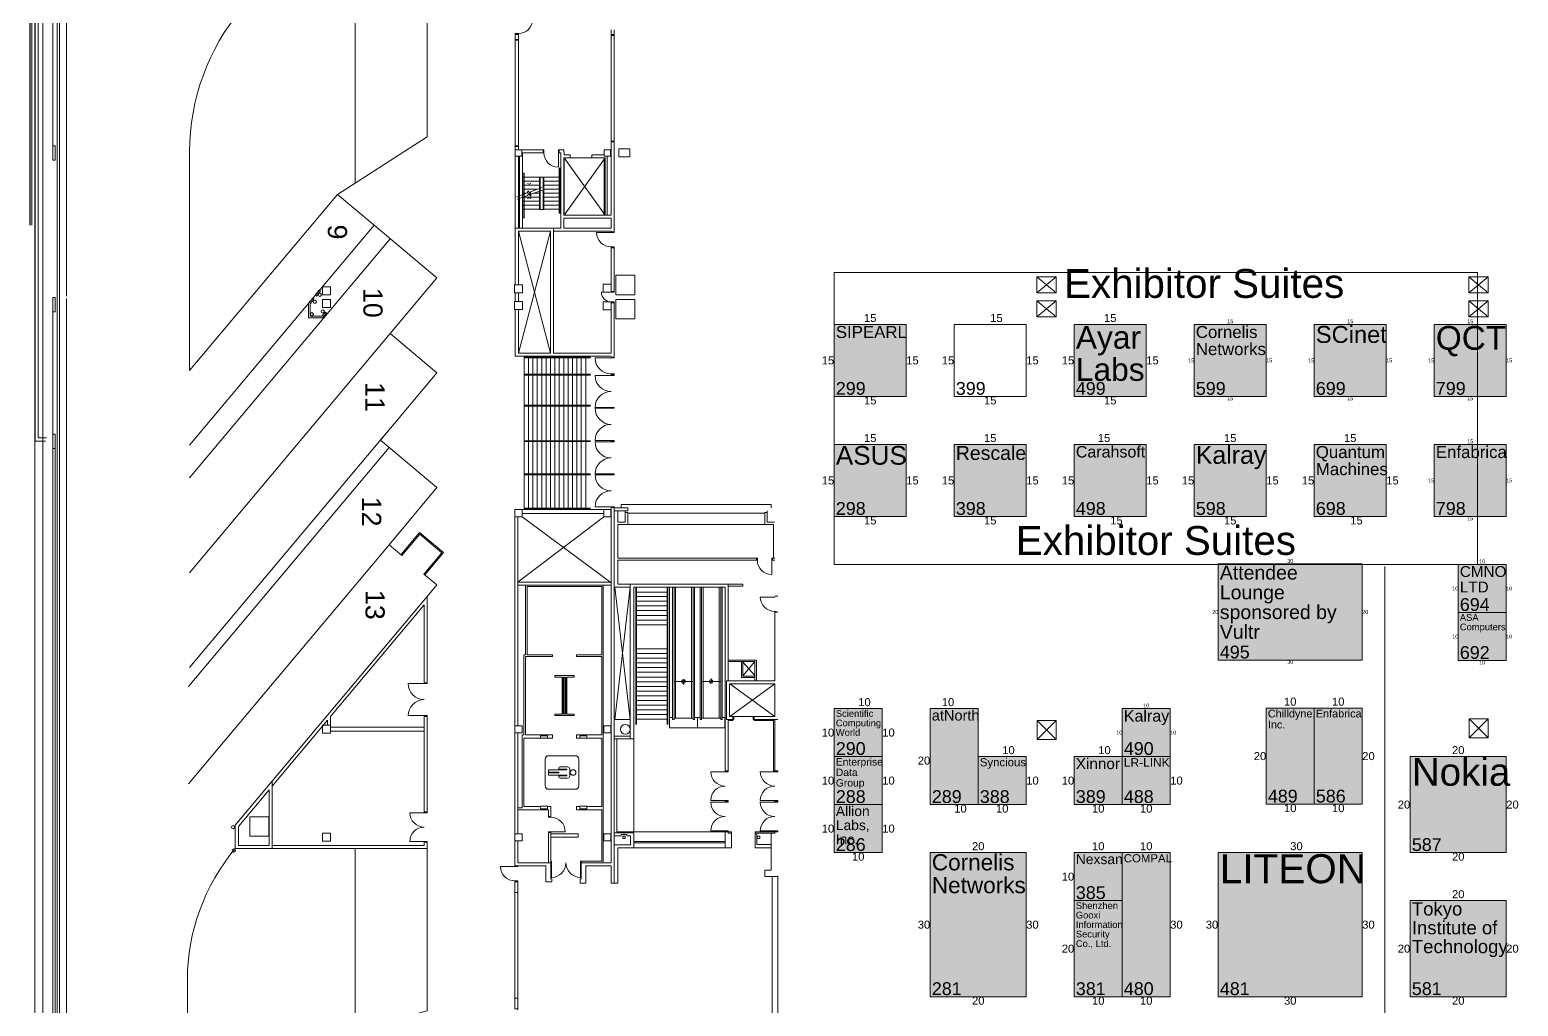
# Model space of a CAD drawing. Header units: inches. Extents: x 938 to 12482, y -17198 to -3672.
# Drawn here: x 938 to 4659, y -10728 to -8288 of the extents above; entities that cross this region are included whole.
import ezdxf
from ezdxf.enums import TextEntityAlignment as Align

# ---------------------------------------------------------------- set-up
doc = ezdxf.new("R2010")
doc.units = ezdxf.units.IN
doc.header["$MEASUREMENT"] = 0
for name, color, linetype, true_color in [('Aisle do not cross', 7, 'Continuous', 0xffffff), ('Areas', 7, 'Continuous', 0xffffff), ('BOOTH_DIMENSION', 7, 'Continuous', 0x000000), ('BOOTH_NUMBER', 7, 'Continuous', 0x000000), ('BOOTHLAYER', 7, 'Continuous', 0x000000), ('Building', 7, 'Continuous', 0xffffff), ('Columns', 7, 'Continuous', 0xffffff), ('COMPANY_NAME', 7, 'Continuous', 0x000000), ('DRAWINGLAYER', 7, 'Continuous', 0xffffff), ('HIGHLIGHT_SCHEME', 7, 'Continuous', 0x000000), ('Symbols', 7, 'Continuous', 0xffffff)]:
    doc.layers.add(name, color=color, linetype=linetype, true_color=true_color)
doc.styles.add('Arial', font='Arial.ttf')

msp = doc.modelspace()

# ---------------------------------------------------------------- hatches: boundary and pattern name
at = {"layer": 'HIGHLIGHT_SCHEME', "true_color": 0x48beb7, "transparency": 33554687}
for points in [[(2949.1, -9024.5), (3129.1, -9024.5), (3129.1, -9204.5), (2949.1, -9204.5)], [(3549.1, -9024.5), (3729.1, -9024.5), (3729.1, -9204.5), (3549.1, -9204.5)], [(3849.1, -9024.5), (4029.1, -9024.5), (4029.1, -9204.5), (3849.1, -9204.5)], [(4149.1, -9024.5), (4329.1, -9024.5), (4329.1, -9204.5), (4149.1, -9204.5)], [(4449.1, -9024.5), (4629.1, -9024.5), (4629.1, -9204.5), (4449.1, -9204.5)], [(2949.1, -9324.5), (3129.1, -9324.5), (3129.1, -9504.5), (2949.1, -9504.5)], [(3249.1, -9324.5), (3429.1, -9324.5), (3429.1, -9504.5), (3249.1, -9504.5)], [(3549.1, -9324.5), (3729.1, -9324.5), (3729.1, -9504.5), (3549.1, -9504.5)], [(3849.1, -9324.5), (4029.1, -9324.5), (4029.1, -9504.5), (3849.1, -9504.5)], [(4149.1, -9324.5), (4329.1, -9324.5), (4329.1, -9504.5), (4149.1, -9504.5)], [(4449.1, -9324.5), (4629.1, -9324.5), (4629.1, -9504.5), (4449.1, -9504.5)], [(3909.1, -9623.3), (4269.1, -9623.3), (4269.1, -9863.3), (3909.1, -9863.3)], [(4509.1, -9624.5), (4629.1, -9624.5), (4629.1, -9744.5), (4509.1, -9744.5)], [(4509.1, -9744.5), (4629.1, -9744.5), (4629.1, -9864.5), (4509.1, -9864.5)], [(2949.1, -9984.5), (3069.1, -9984.5), (3069.1, -10104.5), (2949.1, -10104.5)], [(3189.1, -9984.5), (3309.1, -9984.5), (3309.1, -10224.5), (3189.1, -10224.5)], [(3669.1, -9984.5), (3789.1, -9984.5), (3789.1, -10104.5), (3669.1, -10104.5)], [(4029.1, -9983.3), (4149.1, -9983.3), (4149.1, -10223.3), (4029.1, -10223.3)], [(4149.1, -9983.3), (4269.1, -9983.3), (4269.1, -10223.3), (4149.1, -10223.3)], [(2949.1, -10104.5), (3069.1, -10104.5), (3069.1, -10224.5), (2949.1, -10224.5)], [(3309.1, -10104.5), (3429.1, -10104.5), (3429.1, -10224.5), (3309.1, -10224.5)], [(3549.1, -10104.5), (3669.1, -10104.5), (3669.1, -10224.5), (3549.1, -10224.5)], [(3669.1, -10104.5), (3789.1, -10104.5), (3789.1, -10224.5), (3669.1, -10224.5)], [(4389.1, -10104.5), (4629.1, -10104.5), (4629.1, -10344.5), (4389.1, -10344.5)], [(2949.1, -10224.5), (3069.1, -10224.5), (3069.1, -10344.5), (2949.1, -10344.5)], [(3189.1, -10344.5), (3429.1, -10344.5), (3429.1, -10704.5), (3189.1, -10704.5)], [(3549.1, -10344.5), (3549.1, -10464.5), (3669.1, -10464.5), (3669.1, -10344.5)], [(3669.1, -10344.5), (3669.1, -10704.5), (3789.1, -10704.5), (3789.1, -10344.5)], [(3909.1, -10344.5), (4269.1, -10344.5), (4269.1, -10704.5), (3909.1, -10704.5)], [(3549.1, -10464.5), (3549.1, -10704.5), (3669.1, -10704.5), (3669.1, -10464.5)], [(4389.1, -10464.5), (4629.1, -10464.5), (4629.1, -10704.5), (4389.1, -10704.5)]]:
    msp.add_hatch(color=123, dxfattribs=at).paths.add_polyline_path(points, flags=0)

# ---------------------------------------------------------------- linework, layer by layer
at = {"layer": 'Aisle do not cross', "color": 1, "lineweight": 5, "transparency": 33554687}
msp.add_lwpolyline([(4325.7, -10810.3), (4325.7, -9629.4)], dxfattribs=at).dxf.unprotected_set("ltscale", 0)
at = {"layer": 'Areas', "color": 30, "lineweight": 5, "transparency": 33554687}
msp.add_lwpolyline([(4557.3, -8894.8), (2949.1, -8894.8), (2949.1, -9624.5), (4557.3, -9624.5), (4557.3, -8894.8)], dxfattribs=at).dxf.unprotected_set("ltscale", 0)
at = {"layer": 'BOOTHLAYER', "color": 7, "lineweight": 5}
for points in [[(2949.1, -9024.5), (3129.1, -9024.5), (3129.1, -9204.5), (2949.1, -9204.5)], [(3249.1, -9024.5), (3429.1, -9024.5), (3429.1, -9204.5), (3249.1, -9204.5)], [(3549.1, -9024.5), (3729.1, -9024.5), (3729.1, -9204.5), (3549.1, -9204.5)], [(3849.1, -9024.5), (4029.1, -9024.5), (4029.1, -9204.5), (3849.1, -9204.5)], [(4149.1, -9024.5), (4329.1, -9024.5), (4329.1, -9204.5), (4149.1, -9204.5)], [(4449.1, -9024.5), (4629.1, -9024.5), (4629.1, -9204.5), (4449.1, -9204.5)], [(2949.1, -9324.5), (3129.1, -9324.5), (3129.1, -9504.5), (2949.1, -9504.5)], [(3249.1, -9324.5), (3429.1, -9324.5), (3429.1, -9504.5), (3249.1, -9504.5)], [(3549.1, -9324.5), (3729.1, -9324.5), (3729.1, -9504.5), (3549.1, -9504.5)], [(3849.1, -9324.5), (4029.1, -9324.5), (4029.1, -9504.5), (3849.1, -9504.5)], [(4149.1, -9324.5), (4329.1, -9324.5), (4329.1, -9504.5), (4149.1, -9504.5)], [(4449.1, -9324.5), (4629.1, -9324.5), (4629.1, -9504.5), (4449.1, -9504.5)], [(3909.1, -9623.3), (4269.1, -9623.3), (4269.1, -9863.3), (3909.1, -9863.3)], [(4509.1, -9624.5), (4629.1, -9624.5), (4629.1, -9744.5), (4509.1, -9744.5)], [(4509.1, -9744.5), (4629.1, -9744.5), (4629.1, -9864.5), (4509.1, -9864.5)], [(2949.1, -9984.5), (3069.1, -9984.5), (3069.1, -10104.5), (2949.1, -10104.5)], [(3189.1, -9984.5), (3309.1, -9984.5), (3309.1, -10224.5), (3189.1, -10224.5)], [(3669.1, -9984.5), (3789.1, -9984.5), (3789.1, -10104.5), (3669.1, -10104.5)], [(4029.1, -9983.3), (4149.1, -9983.3), (4149.1, -10223.3), (4029.1, -10223.3)], [(4149.1, -9983.3), (4269.1, -9983.3), (4269.1, -10223.3), (4149.1, -10223.3)], [(2949.1, -10104.5), (3069.1, -10104.5), (3069.1, -10224.5), (2949.1, -10224.5)], [(3309.1, -10104.5), (3429.1, -10104.5), (3429.1, -10224.5), (3309.1, -10224.5)], [(3549.1, -10104.5), (3669.1, -10104.5), (3669.1, -10224.5), (3549.1, -10224.5)], [(3669.1, -10104.5), (3789.1, -10104.5), (3789.1, -10224.5), (3669.1, -10224.5)], [(4389.1, -10104.5), (4629.1, -10104.5), (4629.1, -10344.5), (4389.1, -10344.5)], [(2949.1, -10224.5), (3069.1, -10224.5), (3069.1, -10344.5), (2949.1, -10344.5)], [(3189.1, -10344.5), (3429.1, -10344.5), (3429.1, -10704.5), (3189.1, -10704.5)], [(3549.1, -10344.5), (3549.1, -10464.5), (3669.1, -10464.5), (3669.1, -10344.5)], [(3669.1, -10344.5), (3669.1, -10704.5), (3789.1, -10704.5), (3789.1, -10344.5)], [(3909.1, -10344.5), (4269.1, -10344.5), (4269.1, -10704.5), (3909.1, -10704.5)], [(3549.1, -10464.5), (3549.1, -10704.5), (3669.1, -10704.5), (3669.1, -10464.5)], [(4389.1, -10464.5), (4629.1, -10464.5), (4629.1, -10704.5), (4389.1, -10704.5)]]:
    msp.add_lwpolyline(points, close=True, dxfattribs=at)
at = {"layer": 'Building', "color": 18, "lineweight": 5, "true_color": 0x000000, "transparency": 33554687}
for points in [[(950.8, -4840.3), (950.8, -16338.8)], [(951.3, -4840.3), (951.3, -9316.3), (977.5, -9316.3)], [(959.3, -4840.3), (959.3, -9308.3), (979.7, -9308.3)], [(971, -4840.3), (971, -16338.8)], [(1006.3, -4840.3), (1006.3, -16338.8)], [(1012.3, -4840.3), (1012.3, -16338.8)], [(1029.8, -8954), (1029.8, -6257.5), (1020.8, -6075.8), (1020.8, -4853.6)], [(938, -6616.4), (938, -8776.4)], [(939.3, -6616.4), (939.3, -8776.4)], [(943, -6616.4), (943, -8776.4)], [(1814.4, -9314), (1955.8, -9145.5), (1839.1, -9047.5), (1955.8, -8908.4), (1798.9, -8776.8), (1707, -8699.7), (1931.8, -8556.2), (1931.8, -7682.9), (1882.8, -7741.4)], [(995.5, -8254.5), (1001.5, -8254.5), (1001.5, -8218.5), (995.5, -8218.5), (995.5, -8614.5), (1001.5, -8614.5), (1001.5, -8578.5), (995.5, -8578.5)], [(1751.8, -8670.8), (1751.8, -8244.3)], [(2151.8, -8299.8), (2151.8, -8297.8), (2159.4, -8297.8), (2159.4, -8299.8)], [(2391.2, -8300), (2391.2, -8288.4)], [(2398.8, -8300), (2398.8, -8288.4)], [(2159.4, -8299.8), (2159.4, -8312.3), (2151.8, -8312.3), (2151.8, -8299.8), (2159.4, -8299.8)], [(2159.4, -8312.3), (2159.4, -8314.3), (2151.8, -8314.3), (2151.8, -8312.3)], [(2159.4, -8314.3), (2151.8, -8314.3)], [(2151.8, -8314.3), (2151.8, -8578.3)], [(2151.8, -8580.3), (2151.8, -8578.3), (2159.4, -8578.3), (2159.4, -8314.3)], [(2391.2, -8300.3), (2398.8, -8300.3)], [(2398.8, -8300.3), (2398.8, -8302.3), (2391.2, -8302.3), (2391.2, -8300.3)], [(2398.8, -8302.3), (2391.2, -8302.3)], [(2391.2, -8302.3), (2391.2, -8566.3)], [(2391.2, -8568.3), (2391.2, -8566.3), (2398.8, -8566.3), (2398.8, -8302.3)], [(1707, -8699.7), (1337.7, -9139.8), (1337.7, -8592.9)], [(2159.4, -8588.3), (2159.4, -8580.3), (2151.8, -8580.3), (2151.8, -8588.3)], [(2221.6, -8588.3), (2151.8, -8588.3)], [(2221.4, -8588.3), (2221.4, -8595.9), (2169.8, -8595.9), (2169.8, -8784.3)], [(2221.4, -8588.3), (2223.4, -8588.3), (2223.4, -8595.9), (2221.4, -8595.9)], [(2259.4, -8631.9), (2259.4, -8588.3), (2261.4, -8588.3)], [(2261.4, -8595.9), (2261.4, -8588.3)], [(2261.7, -8588.3), (2273.4, -8588.3), (2273.8, -8600.7), (2288.8, -8600.7), (2288.8, -8608.3)], [(2376.8, -8608.3), (2273.4, -8608.3), (2273.4, -8751.3), (2391.2, -8751.3), (2391.2, -8568.2)], [(2391.2, -8568.3), (2398.8, -8568.3)], [(2398.8, -8794.9), (2398.8, -8568.3), (2398.8, -8566.3)], [(2151.8, -8925.5), (2151.8, -8604.4)], [(2152, -8784.3), (2265.8, -8784.3), (2265.8, -8595.9), (2261.7, -8595.9)], [(2159.5, -8784.4), (2159.5, -8604.3)], [(2162.2, -8784.4), (2162.2, -8604.3)], [(2273.8, -8751.3), (2273.8, -8608.3), (2376.8, -8751.3), (2376.8, -8608.3), (2273.8, -8751.3)], [(2342.8, -8608.3), (2342.8, -8600.7), (2373.8, -8600.7)], [(2373.8, -8608.3), (2373.8, -8751.3)], [(2381.4, -8604.3), (2381.4, -8751.3)], [(2169.8, -8646.3), (2174.3, -8646.3), (2174.3, -8758.3), (2169.8, -8758.3)], [(2169.8, -8647.1), (2172.8, -8647.1), (2172.8, -8757.6), (2169.8, -8757.6)], [(2170.2, -8656.3), (2266.2, -8656.3)], [(2212.1, -8666.3), (2170.2, -8666.3)], [(2223.3, -8656.3), (2223.3, -8737.8), (2212.3, -8737.8), (2212.3, -8656.3)], [(2213.8, -8656.3), (2213.8, -8736.3)], [(2221.8, -8656.3), (2221.8, -8736.3)], [(2266.2, -8666.3), (2223, -8666.3)], [(2265.8, -8746.3), (2261.3, -8746.3), (2261.3, -8634.3), (2265.8, -8634.3)], [(2265.8, -8745.6), (2262.8, -8745.6), (2262.8, -8635.1), (2265.8, -8635.1)], [(2218.5, -8682.6), (2189.8, -8693.3), (2189.7, -8698.1), (2182.9, -8691.1), (2182.4, -8695.9), (2156, -8705.7)], [(2219.6, -8688.8), (2190.9, -8699.5), (2190.8, -8704.3), (2184, -8697.3), (2183.5, -8702.1), (2157.1, -8711.9)], [(2205.8, -8686.3), (2169.8, -8686.3)], [(2179.6, -8696.3), (2169.8, -8696.3)], [(2212, -8706.3), (2169.9, -8706.3)], [(2212.3, -8676.3), (2170.2, -8676.3)], [(2190.4, -8672.1), (2186.5, -8674.4), (2182.6, -8672.1)], [(2212.1, -8696.3), (2197.8, -8696.3)], [(2266.2, -8676.3), (2223.2, -8676.3)], [(2266.2, -8696.3), (2223.2, -8696.3)], [(2266.2, -8706.3), (2223.2, -8706.3)], [(2266.2, -8686.3), (2223.5, -8686.3)], [(2212.4, -8716.3), (2170.2, -8716.3)], [(2211.9, -8726.3), (2170.2, -8726.3)], [(2212.4, -8736.3), (2170.2, -8736.3)], [(2182.7, -8710), (2186.6, -8707.7), (2190.5, -8710)], [(2266.2, -8726.3), (2223.2, -8726.3)], [(2266.2, -8736.3), (2223.3, -8736.3)], [(2266.2, -8716.3), (2223.5, -8716.3)], [(1798.9, -8776.8), (1337.7, -9326.5)], [(2391.2, -8784.3), (2391.2, -8758.9), (2273.4, -8758.9), (2273.4, -8784.3), (2391.2, -8784.3)], [(1839.1, -8810.4), (1337.7, -9408)], [(2159.4, -8791.9), (2159.4, -8925.3)], [(2239.6, -9096.7), (2239.6, -8791.9), (2159.4, -8791.9), (2239.6, -9096.7)], [(2239.6, -8791.9), (2159.4, -9096.7), (2239.6, -9096.7)], [(2247.2, -8784.4), (2247.2, -9096.7), (2391.2, -9096.7)], [(2247.2, -8791.9), (2391.2, -8791.9)], [(2355.2, -8794.9), (2391.2, -8794.9)], [(2398.8, -8792.9), (2398.8, -8794.9), (2391.2, -8794.9), (2391.2, -8792.9), (2391.2, -8791.9)], [(2391.2, -8792.9), (2398.8, -8792.9)], [(2367.2, -8944.3), (2391.2, -8944.3), (2391.2, -8832.9), (2398.8, -8832.9)], [(2391.2, -8832.9), (2391.2, -8830.9), (2398.8, -8830.9), (2398.8, -8832.9)], [(2398.8, -8944.3), (2398.8, -8830.9)], [(1689.8, -8930.3), (1689.8, -8950.3), (1669.8, -8950.3), (1669.8, -8930.3), (1689.8, -8930.3)], [(2371.2, -8944.3), (2371.2, -8924.3), (2391.2, -8924.3)], [(995.5, -8993.5), (1001.5, -8993.5), (1001.5, -8957.5), (995.5, -8957.5), (995.5, -9334.5), (1001.5, -9334.5), (1001.5, -9298.5), (995.5, -9298.5)], [(1029.8, -15812.7), (1029.8, -8959.9)], [(1645.4, -8959), (1634.6, -8971.9), (1634.6, -9008.4), (1669.8, -9008.4), (1680, -8996.2), (1676.9, -8993.6), (1667.9, -9004.4), (1638.6, -9004.4), (1638.6, -8973.4), (1648.4, -8961.6), (1638.6, -8973.4)], [(1648.5, -8961.6), (1645.4, -8959.1), (1648.5, -8961.6)], [(1661.8, -8939.3), (1651.8, -8951.2)], [(1661.8, -8939.3), (1651.8, -8951.2)], [(1654.9, -8953.7), (1651.8, -8951.2), (1654.9, -8953.7)], [(1654.9, -8953.7), (1664.8, -8941.9), (1654.9, -8953.7)], [(1662.1, -8939.2), (1665.2, -8941.7), (1662.1, -8939.2)], [(1689.8, -8962.3), (1689.8, -8982.3), (1669.8, -8982.3), (1669.8, -8962.3), (1689.8, -8962.3)], [(2151.8, -8967.3), (2151.8, -8945.1)], [(2159.4, -8945.3), (2159.4, -8967.3)], [(2391.2, -8942.3), (2398.8, -8942.3)], [(2398.8, -8942.3), (2398.8, -8944.3), (2391.2, -8944.3), (2391.2, -8942.3)], [(2391.1, -9104.3), (2151.8, -9104.3), (2151.8, -8987.3)], [(2159.4, -8987.3), (2159.4, -9096.7)], [(2391.2, -8968.3), (2391.2, -8988.3), (2371.2, -8988.3), (2371.2, -8968.3), (2398.8, -8968.3), (2398.8, -8970.3)], [(2391.2, -9096.6), (2391.2, -8970.3), (2398.8, -8970.3)], [(2398.8, -9108.3), (2398.8, -8968.3)], [(1839.1, -9047.6), (1337.7, -9645.1)], [(2339.8, -9106.3), (2172.9, -9106.3)], [(2339.8, -9108.3), (2172.9, -9108.3)], [(2173.8, -9104.3), (2173.8, -9487.3)], [(2184.8, -9104.5), (2184.8, -9487.3)], [(2195.8, -9104.3), (2195.8, -9487.3)], [(2206.8, -9104.9), (2206.8, -9487.3)], [(2217.8, -9104.3), (2217.8, -9487.5)], [(2228.8, -9104.3), (2228.8, -9487.3)], [(2239.8, -9104.5), (2239.8, -9487.5)], [(2250.8, -9104.7), (2250.8, -9487.4)], [(2261.8, -9104.9), (2261.8, -9487.3)], [(2272.8, -9104.7), (2272.8, -9487.4)], [(2283.8, -9104.5), (2283.8, -9487.2)], [(2294.8, -9104.1), (2294.8, -9487.4)], [(2305.8, -9104.5), (2305.8, -9487.2)], [(2316.8, -9104.5), (2316.8, -9487.3)], [(2327.8, -9104.9), (2327.8, -9487.3)], [(2351.2, -9108.3), (2398.8, -9108.3), (2398.8, -9106.3)], [(2398.8, -9106.3), (2391.2, -9106.3)], [(2339.8, -9149.3), (2172.8, -9149.3)], [(2339.8, -9151.3), (2172.8, -9151.3)], [(2391.2, -9152.3), (2351.2, -9152.3)], [(2398.8, -9148.3), (2391.2, -9148.3), (2391.2, -9152.3), (2398.8, -9152.3), (2398.8, -9148.3)], [(2391.2, -9150.3), (2398.8, -9150.3)], [(2339.8, -9226.8), (2172.8, -9226.8)], [(2339.8, -9228.8), (2173, -9228.8)], [(2398.8, -9234.3), (2398.8, -9232.3), (2351.2, -9232.3)], [(2391.2, -9234.3), (2351.2, -9234.3)], [(2391.2, -9234.3), (2398.8, -9234.3)], [(1839.1, -9284.7), (1337.7, -9882.2)], [(995.6, -11818.5), (995.6, -9316.3)], [(1001.6, -11818.5), (1001.6, -9316.3)], [(1836.1, -9332), (1334.7, -9929.5)], [(1868.3, -9602.3), (1836.1, -9575.2), (1955.8, -9432.5), (1814.5, -9313.9)], [(2339.8, -9315.3), (2172.8, -9315.3)], [(2339.8, -9317.3), (2173, -9317.3)], [(2391.2, -9314.3), (2391.2, -9318.3), (2398.8, -9318.3), (2398.8, -9314.3), (2351.2, -9314.3)], [(2391.2, -9318.3), (2351.2, -9318.3)], [(2391.2, -9316.3), (2398.8, -9316.3)], [(2339.8, -9398.3), (2173, -9398.3)], [(2339.8, -9400.3), (2173.2, -9400.3)], [(2398.8, -9398.3), (2351.2, -9398.3)], [(2391.2, -9400.3), (2351.2, -9400.3)], [(2391.2, -9398.3), (2391.2, -9400.3), (2398.8, -9400.3), (2398.8, -9398.3)], [(2375.2, -9487.3), (2166, -9487.3)], [(2339.8, -9485.8), (2172.9, -9485.8)], [(2339.8, -9483.8), (2173, -9483.8)], [(2391.2, -9480.3), (2391.2, -10369.7), (2316.6, -10369.7), (2316.6, -10409.7), (2314, -10409.7), (2314, -10420.7), (2328.5, -10420.7), (2328.5, -10377.7), (2391.2, -10377.7), (2391.2, -10420.7)], [(2398.8, -9482.3), (2398.8, -9480.3), (2351.2, -9480.3)], [(2391.2, -9482.3), (2398.8, -9482.3)], [(2398.8, -10420.7), (2398.8, -9480.3)], [(2398.8, -9482.6), (2432.8, -9482.6), (2432.8, -9490.2), (2398.8, -9490.2)], [(2416.8, -9482.7), (2416.8, -9474.5)], [(2791.8, -9482.6), (2791.8, -9474.6), (2416.8, -9474.6)], [(2150.8, -9502.2), (2150.8, -10030.3)], [(2158.4, -9505.3), (2158.4, -10027.4)], [(2158.9, -9668.2), (2372.8, -9505.3)], [(2372.8, -9497.3), (2168.8, -9497.3)], [(2391, -9669.2), (2168.8, -9505.3)], [(2426.8, -9490.2), (2426.8, -9518.6), (2408.4, -9518.6), (2408.4, -9490.2)], [(2754.9, -9613.7), (2754.9, -9608.4), (2408.4, -9608.4), (2408.4, -9524.6), (2797, -9524.6)], [(2432.8, -9524.6), (2432.8, -9494.6), (2426.8, -9494.6)], [(2432.8, -9496.6), (2775.8, -9496.6)], [(2775.8, -9524.6), (2775.8, -9494.6), (2781.8, -9494.6)], [(2781.8, -9490.2), (2781.8, -9518.6), (2800.1, -9518.6)], [(2797, -9524.7), (2797, -9608.2)], [(1866, -9600.4), (1912.7, -9544.7), (1972.5, -9594.9), (1925.8, -9650.5)], [(1868.3, -9602.3), (1913.1, -9549)], [(1968.3, -9595.2), (1913.1, -9549), (1968.3, -9595.2), (1923.5, -9648.6), (1968.3, -9595.2)], [(1836.1, -9575.1), (1334.7, -10172.7)], [(2684.8, -9678.9), (2720.8, -9678.9), (2720.8, -9673.7), (2408.4, -9673.7), (2408.4, -9613.7), (2754.8, -9613.7)], [(2754.9, -9613.7), (2756.9, -9613.7), (2756.9, -9608.4), (2754.9, -9608.4)], [(2794.9, -9608.4), (2792.9, -9608.4), (2792.9, -9649.7)], [(2800.2, -9613.7), (2794.9, -9613.7), (2794.9, -9608.4), (2800.2, -9608.4)], [(1923.5, -9648.6), (1955.8, -9675.7), (1931.8, -9704.3), (1451.8, -10276.3), (1451.8, -10334.3), (1931.8, -10334.3), (1931.8, -10740.2), (1677.5, -10809.1), (1659.9, -10830)], [(2159.4, -9668.7), (2391.2, -9668.7)], [(2439.2, -9673.8), (2439.2, -10060.2)], [(2684, -9915.5), (2684, -9673.2)], [(1931.8, -9704.3), (1931.8, -9920.3), (1924.2, -9920.3), (1924.2, -9725.2), (1689.8, -10004.5), (1689.8, -10026.3)], [(2158.8, -10232.9), (2168.8, -10232.9), (2168.8, -10050.3), (2173.4, -10050.3), (2173.4, -9850.3), (2177.4, -9850.3), (2177.4, -9676.3)], [(2159.4, -9676.3), (2391.2, -9676.3)], [(2312.8, -10058.3), (2304.8, -10058.3), (2304.8, -10050.3), (2367.8, -10050.3), (2367.8, -9854.3), (2304.8, -9854.3), (2304.8, -9850.3), (2367.8, -9850.3), (2367.8, -9679.3), (2181.4, -9679.3), (2181.4, -9850.3), (2244.8, -9850.3), (2244.8, -9854.3), (2177.4, -9854.3), (2177.4, -10050.3)], [(2371.8, -10369.7), (2371.8, -9676.3)], [(2400.8, -9681.3), (2439.2, -10012.2), (2400.8, -10012.2), (2439.1, -9681.3), (2400.8, -9681.3)], [(2676.8, -10140.3), (2676.8, -9681.3), (2447.8, -9681.3), (2447.8, -10332.3)], [(2452.8, -9681.9), (2452.8, -10024.6)], [(2454.8, -9681.9), (2454.8, -10024.6)], [(2531.5, -9693.7), (2454.8, -9693.7)], [(2531.5, -9704.7), (2454.8, -9704.7)], [(2531.5, -9681.9), (2531.5, -10024.6)], [(2533.5, -9681.9), (2533.5, -10024.6)], [(2676.8, -10032.4), (2537.5, -10032.4), (2537.5, -9681.9)], [(2545.2, -9681.9), (2545.2, -10011.9), (2548.7, -10011.9), (2548.7, -9681.9)], [(2552.7, -10008.7), (2552.7, -9681.9)], [(2592.7, -10009), (2592.7, -9681.9)], [(2596.7, -9681.9), (2596.7, -10011.9), (2600.2, -10011.9), (2600.2, -9681.9)], [(2617.4, -9681.9), (2617.4, -10011.9), (2613.9, -10011.9), (2613.9, -9681.9)], [(2621.4, -10008.7), (2621.4, -9681.9)], [(2661.4, -10008.3), (2661.4, -9681.9)], [(2668.9, -9681.9), (2668.9, -10011.9), (2665.4, -10011.9), (2665.4, -9681.9)], [(2764.2, -9705.9), (2800.2, -9705.9)], [(2800.2, -9703.9), (2807.8, -9703.9)], [(2531.5, -9716.4), (2454.8, -9716.4)], [(2531.5, -9728.2), (2454.8, -9728.2)], [(2531.5, -9739.9), (2454.8, -9739.9)], [(2800.2, -9915.1), (2800.2, -9741.9), (2804.2, -9741.9), (2804.2, -9743.9)], [(2800.2, -9743.9), (2807.8, -9743.9)], [(2531.5, -9751.7), (2454.8, -9751.7)], [(2531.5, -9763.4), (2454.8, -9763.4)], [(2531.5, -9775.2), (2454.8, -9775.2)], [(2531.5, -9835.1), (2454.8, -9835.1)], [(2531.5, -9846.9), (2454.8, -9846.9)], [(2531.5, -9858.7), (2454.8, -9858.7)], [(2531.5, -9870.4), (2454.8, -9870.4)], [(2531.5, -9882.2), (2454.8, -9882.2)], [(2531.5, -9893.9), (2454.8, -9893.9)], [(2684, -9864), (2754.9, -9864)], [(2684.9, -9867.3), (2750.9, -9867.3), (2750.9, -9915.3)], [(2717.4, -9867.3), (2717.4, -9907.3), (2751.4, -9907.3)], [(2750.5, -9867.1), (2720.6, -9903)], [(2720.9, -9867.3), (2720.9, -9903.3), (2750.9, -9903.3)], [(2720.9, -9868.4), (2751.1, -9903)], [(2754.4, -9915.3), (2754.4, -9863.8)], [(1931.8, -9920.3), (1931.8, -9922.3), (1884.2, -9922.3)], [(2298.8, -9906.3), (2280.8, -9906.3), (2280.8, -9998.3), (2298.8, -9998.3), (2298.8, -10002.3), (2250.8, -10002.3), (2250.8, -9998.3), (2268.8, -9998.3), (2268.8, -9906.3), (2250.8, -9906.3), (2250.8, -9902.3), (2298.8, -9902.3), (2298.8, -9906.3)], [(2270.8, -9906.2), (2270.8, -9997.8)], [(2276.8, -9998.3), (2272.8, -9998.3), (2272.8, -9906.3), (2276.8, -9906.3), (2276.8, -9998.3)], [(2278.8, -9906.8), (2278.8, -9998.3)], [(2531.5, -9905.7), (2454.8, -9905.7)], [(2531.5, -9917.4), (2454.8, -9917.4)], [(2531.5, -9929.2), (2454.8, -9929.2)], [(2596.7, -9916.8), (2548.7, -9916.8)], [(2568.2, -9917.4), (2572.7, -9916.8), (2568.9, -9919.2)], [(2568.4, -9918.1), (2572.7, -9916.8), (2569.3, -9919.8)], [(2570.1, -9920.5), (2572.7, -9916.8), (2569.7, -9920.2)], [(2571.3, -9921.1), (2572.7, -9916.8), (2573, -9912.3)], [(2577.1, -9916), (2572.7, -9916.8), (2571.7, -9921.2)], [(2573.6, -9912.4), (2572.7, -9916.8), (2574.1, -9912.6)], [(2574.6, -9912.8), (2572.7, -9916.8), (2575.7, -9913.5)], [(2576.1, -9913.9), (2572.7, -9916.8), (2576.8, -9915.2)], [(2572.7, -9916.8), (2572.7, -9924.3)], [(2665.4, -9916.8), (2617.4, -9916.8)], [(2641.4, -9909.3), (2641.4, -9916.8), (2637, -9917.4)], [(2637.1, -9918.1), (2641.4, -9916.8), (2645.8, -9916)], [(2637.3, -9918.6), (2641.4, -9916.8), (2637.6, -9919.2)], [(2639.3, -9920.8), (2641.4, -9916.8), (2638.4, -9920.2)], [(2644.4, -9913.5), (2641.4, -9916.8), (2640.5, -9921.2)], [(2640.9, -9921.3), (2641.4, -9916.8), (2642.3, -9912.4)], [(2642.9, -9912.6), (2641.4, -9916.8), (2645.3, -9914.6)], [(2644.9, -9913.9), (2641.4, -9916.8), (2645.5, -9915.2)], [(2679.8, -10011.9), (2679.8, -9915.4), (2800.2, -9915.4)], [(2687.4, -10004.5), (2687.4, -9923.1), (2800.2, -9923.1), (2688.2, -10004.1)], [(2800.2, -9923.1), (2800.2, -10004.1), (2688.2, -9923.1)], [(2531.5, -9940.9), (2454.8, -9940.9)], [(2531.5, -9952.7), (2454.8, -9952.7)], [(2531.5, -9964.4), (2454.8, -9964.4)], [(1924.2, -10002.3), (1884.2, -10002.3)], [(1924.2, -10004.3), (1924.2, -10002.3), (1931.8, -10002.3), (1931.8, -10004.3)], [(1924.2, -10242.7), (1931.8, -10242.7), (1931.8, -10004.3), (1924.2, -10004.3), (1924.2, -10242.7)], [(2531.5, -9976.2), (2454.8, -9976.2)], [(2531.5, -9987.9), (2454.8, -9987.9)], [(2531.5, -9999.7), (2454.8, -9999.7)], [(2537.1, -10006.9), (2545.2, -10006.9)], [(2596.7, -10008.9), (2548.7, -10008.9)], [(2613.9, -10006.9), (2600.2, -10006.9)], [(2607, -10032.4), (2607, -10006.9)], [(2665.4, -10008.9), (2617.4, -10008.9)], [(2668.9, -10006.9), (2677, -10006.9)], [(2676, -10006.9), (2676, -10032.4)], [(2684, -10140.3), (2684, -10014.7), (2695.2, -10014.7), (2695.2, -10004.1)], [(2687.8, -10004.1), (2800.2, -10004.1)], [(2698.2, -10011.7), (2698.2, -10004.1)], [(2807.8, -10011.7), (2746.2, -10011.7), (2746.2, -10004.1)], [(2749.2, -10004.1), (2749.2, -10014.7), (2797.2, -10014.7), (2797.2, -10140.3), (2807.8, -10140.3)], [(1689.7, -10026.3), (1682.2, -10026.3), (1682.2, -10013.6), (1544, -10178.3)], [(1689.8, -10031.3), (1924.2, -10031.3)], [(1689.8, -10041.3), (1924.2, -10041.3)], [(2150.8, -10300.1), (2150.8, -10042.2)], [(2158.4, -10297.3), (2158.4, -10045.4)], [(2531.5, -10011.4), (2454.8, -10011.4)], [(2680, -10011.7), (2698.1, -10011.7)], [(2800.2, -10011.7), (2800.2, -10140.3)], [(2214.5, -10058.3), (2173.4, -10058.3), (2173.4, -10229.3), (2214.4, -10229.3)], [(2176.9, -10050.3), (2244.8, -10050.3), (2244.8, -10058.3), (2232.4, -10058.3)], [(2214.4, -10052.3), (2214.4, -10058.8), (2232.4, -10058.8), (2232.4, -10052.3), (2214.4, -10052.3)], [(2312.8, -10052.3), (2330.8, -10052.3), (2330.8, -10058.8), (2312.8, -10058.8), (2312.8, -10052.3)], [(2330.7, -10229.3), (2367.8, -10229.3), (2367.8, -10058.3), (2330.7, -10058.3)], [(2391.2, -10420.7), (2408.1, -10420.7), (2408.1, -10332.3), (2692.4, -10332.3), (2692.4, -10292.3), (2405.4, -10292.3), (2405.4, -10060.3)], [(2398.8, -10060.3), (2447.8, -10060.3)], [(2400.8, -10053.7), (2439.2, -10053.7)], [(2676.4, -10142.3), (2676.4, -10140.3), (2684, -10140.3), (2684, -10142.3), (2640.4, -10142.3)], [(2800.2, -10142.3), (2764.2, -10142.3)], [(2807.8, -10140.3), (2807.8, -10142.3), (2800.2, -10142.3), (2800.2, -10140.3)], [(1536.4, -10326.7), (1536.4, -10187.4), (1459.4, -10279.1), (1459.4, -10326.7), (1536.4, -10326.7)], [(1544, -10334.4), (1544, -10166.2)], [(2232.4, -10229.3), (2240.4, -10229.3), (2240.4, -10254.3), (2235.2, -10254.3), (2235.2, -10237.3), (2158.4, -10237.3)], [(2232.4, -10228.8), (2214.4, -10228.8), (2214.4, -10235.3), (2232.4, -10235.3), (2232.4, -10228.8)], [(2316.4, -10370.3), (2316.4, -10365.7), (2367.8, -10365.7), (2367.8, -10237.3), (2304.8, -10237.3), (2304.8, -10229.3), (2312.8, -10229.3)], [(2312.8, -10228.8), (2330.8, -10228.8), (2330.8, -10235.3), (2312.8, -10235.3), (2312.8, -10228.8)], [(2640.4, -10214.3), (2684, -10214.3), (2684, -10218.3), (2676.4, -10218.3), (2676.4, -10214.3)], [(2676.4, -10218.3), (2640.4, -10218.3)], [(2676.4, -10216.3), (2684, -10216.3)], [(2764.2, -10214.3), (2807.8, -10214.3), (2807.8, -10218.3), (2800.2, -10218.3), (2800.2, -10214.3)], [(2800.2, -10218.3), (2764.2, -10218.3)], [(2800.2, -10216.3), (2807.8, -10216.3)], [(1924.2, -10244.7), (1888.2, -10244.7)], [(1931.8, -10242.7), (1931.8, -10244.7), (1924.2, -10244.7), (1924.2, -10242.7)], [(2240.4, -10254.3), (2240.4, -10256.3), (2235.2, -10256.3), (2235.2, -10254.3)], [(2240.4, -10294.3), (2240.4, -10409.7), (2243.4, -10409.7), (2243.4, -10417.7), (2228.9, -10417.7)], [(2235.2, -10294.3), (2235.2, -10292.3), (2276.4, -10292.3)], [(2240.4, -10294.3), (2235.2, -10294.3), (2235.2, -10369.7)], [(2240.4, -10305.9), (2308.8, -10305.9), (2308.8, -10297.3), (2240.4, -10297.3)], [(2398.8, -10295.3), (2447.8, -10295.3)], [(2398.8, -10324.7), (2440.2, -10324.7), (2440.2, -10302.9), (2430.3, -10302.9), (2430.3, -10298.9), (2416.6, -10298.9), (2416.6, -10302.9), (2398.8, -10302.9)], [(2426.8, -10303.3), (2426.8, -10309.3), (2420.8, -10309.3), (2420.8, -10303.3), (2426.8, -10303.3)], [(2684, -10292.3), (2684, -10290.3), (2640.4, -10290.3)], [(2676.4, -10292.3), (2676.4, -10332.3)], [(2684, -10290.3), (2684, -10296.3), (2692.4, -10296.3)], [(2807.8, -10292.3), (2751.3, -10292.3), (2751.3, -10332.3), (2791.8, -10332.3)], [(2800.2, -10292.3), (2800.2, -10296.3), (2751.3, -10296.3)], [(2755.3, -10296.3), (2755.3, -10324.3), (2791.8, -10324.3)], [(2762.8, -10303.3), (2762.8, -10309.3), (2756.8, -10309.3), (2756.8, -10303.3), (2762.8, -10303.3)], [(2807.8, -10292.3), (2807.8, -10290.3), (2764.2, -10290.3)], [(2791.8, -10296.4), (2791.8, -10388.3), (2775.8, -10388.3), (2775.8, -10404.3), (2807.8, -10404.3)], [(1544, -10326.7), (1924.2, -10326.7), (1924.2, -10318.7), (1931.8, -10318.7)], [(1751.8, -10786.4), (1751.8, -10334.3)], [(1888.2, -10316.7), (1931.8, -10316.7), (1931.8, -10318.7), (1931.8, -10334.3)], [(2228.4, -10417.7), (2228.4, -10377.3), (2150.8, -10377.3), (2150.8, -10315.3)], [(2158.4, -10315.3), (2158.4, -10369.7), (2240.4, -10369.7)], [(2676.4, -10316.9), (2447.8, -10316.9)], [(2676.4, -10319.9), (2447.8, -10319.9)], [(2114.8, -10379.3), (2150.8, -10379.3)], [(2150.8, -10377.3), (2150.8, -10379.3), (2158.4, -10379.3), (2158.4, -10377.3)], [(2240.4, -10365.7), (2242.4, -10365.7), (2242.4, -10370.3), (2240.4, -10370.3)], [(2242.4, -10370.3), (2242.4, -10406.3)], [(2316.4, -10365.7), (2314.4, -10365.7), (2314.4, -10370.3), (2316.4, -10370.3)], [(2314.4, -10370.3), (2314.4, -10406.3)], [(2158.4, -10417.3), (2158.4, -10415.3), (2150.8, -10415.3), (2150.8, -10417.3)], [(2158.4, -10735.3), (2150.8, -10735.3), (2150.8, -10417.3), (2158.4, -10417.3)], [(2158.4, -10737.4), (2158.4, -10415.2)], [(2794, -10748.3), (2794, -10404.3)], [(2807.8, -10750.3), (2807.8, -10402.3)], [(2150.8, -10444.3), (2158.4, -10444.3)], [(1332.3, -10662.8), (1332.3, -11220.5), (1659.9, -10830), (1945.5, -11069.7), (1833.6, -11203), (1955.8, -11305.5)], [(2150.8, -10708.3), (2158.4, -10708.3)]]:
    msp.add_lwpolyline(points, dxfattribs=at).dxf.unprotected_set("ltscale", 0)
for centre in [(1650.4, -8968.2), (1650.4, -8968.2), (1663, -8950.7), (1663, -8950.7), (1643.2, -8999), (1643.2, -8999), (1670.5, -8992.3), (1670.5, -8992.3)]:
    msp.add_circle(centre, 4, dxfattribs=at).dxf.unprotected_set("ltscale", 0)
for centre, radius, start, end in [((1892.4, -8592.9), 554.7, 140, 180), ((2159.4, -8261.8), 36, -90, 0), ((2259.4, -8595.9), 36, -180, -90), ((2391.2, -8794.9), 36, 180, -90), ((2391.2, -8944.3), 24, 180, -90), ((2391.2, -9108.3), 40, 180, -90), ((2391.2, -9152.3), 40, -179.9998, -90.0001), ((2391.2, -9152.3), 40, -179.9998, -90.0001), ((2391.2, -9232.3), 40, 90.0001, 179.9997), ((2391.2, -9232.3), 40, 90.0001, 179.9997), ((2391.2, -9234.3), 40, -179.9998, -90.0001), ((2391.2, -9234.3), 40, -179.9998, -90.0001), ((2391.2, -9314.3), 40, 90.0001, 179.9997), ((2391.2, -9318.3), 40, -179.9998, -90.0001), ((2391.2, -9318.3), 40, -179.9998, -90.0001), ((2391.2, -9398.3), 40, 90.0001, 179.9997), ((2391.2, -9400.3), 40, -179.9998, -90.0001), ((2391.2, -9400.3), 40, -179.9998, -90.0001), ((2391.2, -9480.3), 40, 90.0001, 179.9997), ((2792.9, -9613.7), 36, -180, -90), ((2800.2, -9705.9), 36, 180, -90), ((1924.2, -9922.3), 40, -179.9997, -90.0001), ((1924.2, -10002.3), 40, 90.0001, 179.9998), ((1924.2, -10002.3), 40, 90.0001, 179.9998), ((2676.4, -10142.3), 36, -179.9997, -90), ((2800.2, -10142.3), 36, -179.9997, -90), ((2676.4, -10214.3), 36, 90, 179.9997), ((2800.2, -10214.3), 36, 90, 179.9997), ((2676.4, -10218.3), 36, -179.9997, -90), ((2800.2, -10218.3), 36, -179.9997, -90), ((1924.2, -10244.7), 36, -179.9997, -90), ((2240.4, -10292.3), 36, 0, 90), ((2676.4, -10290.3), 36, 90, 179.9997), ((2800.2, -10290.3), 36, 90, 179.9997), ((1924.2, -10316.7), 36, 90, 179.9997), ((1843.2, -10662.8), 511, 140, 180), ((2150.8, -10379.3), 36, 180, -90), ((2242.4, -10370.3), 36, -89.9997, 0), ((2314.4, -10370.3), 36, -180, -90.0003)]:
    msp.add_arc(centre, radius, start, end, dxfattribs=at).dxf.unprotected_set("ltscale", 0)
for centre, major_axis in [((2572.7, -9916.8), (3.18, 3.18)), ((2572.7, -9916.8), (3.18, -3.18)), ((2641.4, -9916.8), (3.18, -3.18)), ((2641.4, -9916.8), (3.18, 3.18)), ((2426.8, -10036.3), (8.49, 8.49))]:
    msp.add_ellipse(centre, major_axis=major_axis, ratio=1, dxfattribs=at).dxf.unprotected_set("ltscale", 0)
at = {"layer": 'Columns', "color": 6, "lineweight": 5, "transparency": 33554687}
for points in [[(2167.8, -8588.3), (2167.8, -8604.3), (2151.8, -8604.3), (2151.8, -8588.3), (2167.8, -8588.3)], [(2389.8, -8588.3), (2389.8, -8604.3), (2373.8, -8604.3), (2373.8, -8588.3), (2389.8, -8588.3)], [(2410.5, -8586.2), (2438, -8586.2), (2438, -8606.2), (2410.5, -8606.2), (2410.5, -8586.2)], [(2169.8, -8925.3), (2169.8, -8945.3), (2149.8, -8945.3), (2149.8, -8925.3), (2169.8, -8925.3)], [(2450.8, -8901.6), (2450.8, -8950.3), (2402.8, -8950.3), (2402.8, -8901.6), (2450.8, -8901.6)], [(3455.8, -8905.3), (3455.8, -8945.3), (3503.8, -8945.3), (3503.8, -8905.3), (3455.8, -8905.3)], [(3455.8, -8905.3), (3503.8, -8945.3)], [(3455.8, -8945.3), (3503.8, -8905.3)], [(4535.8, -8905.3), (4535.8, -8945.3), (4583.8, -8945.3), (4583.8, -8905.3), (4535.8, -8905.3)], [(4535.8, -8905.3), (4583.8, -8945.3)], [(4535.8, -8945.3), (4583.8, -8905.3)], [(2169.8, -8967.3), (2169.8, -8987.3), (2149.8, -8987.3), (2149.8, -8967.3), (2169.8, -8967.3)], [(2450.8, -8962.3), (2450.8, -9010.3), (2402.8, -9010.3), (2402.8, -8962.3), (2450.8, -8962.3)], [(3455.8, -8965.3), (3455.8, -9005.3), (3503.8, -9005.3), (3503.8, -8965.3), (3455.8, -8965.3)], [(3455.8, -8965.3), (3503.8, -9005.3)], [(3455.8, -9005.3), (3503.8, -8965.3)], [(4535.8, -8965.3), (4535.8, -9005.3), (4583.8, -9005.3), (4583.8, -8965.3), (4535.8, -8965.3)], [(4535.8, -8965.3), (4583.8, -9005.3)], [(4535.8, -9005.3), (4583.8, -8965.3)], [(2168.8, -9487.3), (2168.8, -9505.3), (2150.8, -9505.3), (2150.8, -9487.3), (2168.8, -9487.3)], [(2390.8, -9487.3), (2390.8, -9505.3), (2372.8, -9505.3), (2372.8, -9487.3), (2390.8, -9487.3)], [(1689.8, -10026.3), (1689.8, -10046.3), (1669.8, -10046.3), (1669.8, -10026.3), (1689.8, -10026.3)], [(2168.8, -10027.3), (2168.8, -10045.3), (2150.8, -10045.3), (2150.8, -10027.3), (2168.8, -10027.3)], [(2390.8, -10027.3), (2390.8, -10045.3), (2372.8, -10045.3), (2372.8, -10027.3), (2390.8, -10027.3)], [(3456.1, -10014.1), (3456.1, -10062.1), (3504.1, -10062.1), (3504.1, -10014.1), (3456.1, -10014.1)], [(3456.1, -10014.1), (3504.1, -10062.1)], [(3456.1, -10062.1), (3504.1, -10014.1)], [(4536.1, -10010.1), (4536.1, -10058.1), (4584.1, -10058.1), (4584.1, -10010.1), (4536.1, -10010.1)], [(4536.1, -10010.1), (4584.1, -10058.1)], [(4536.1, -10058.1), (4584.1, -10010.1)], [(1487.8, -10303.5), (1487.8, -10255.5), (1535.8, -10255.5), (1535.8, -10303.5), (1487.8, -10303.5)], [(1689.8, -10296.3), (1689.8, -10316.3), (1669.8, -10316.3), (1669.8, -10296.3), (1689.8, -10296.3)], [(2168.8, -10297.3), (2168.8, -10315.3), (2150.8, -10315.3), (2150.8, -10297.3), (2168.8, -10297.3)], [(2390.8, -10297.3), (2390.8, -10315.3), (2372.8, -10315.3), (2372.8, -10297.3), (2390.8, -10297.3)]]:
    msp.add_lwpolyline(points, dxfattribs=at).dxf.unprotected_set("ltscale", 0)
for centre in [(1446.1, -10281), (1446.1, -10281), (1448.2, -10339), (1448.2, -10339)]:
    msp.add_circle(centre, 4, dxfattribs=at).dxf.unprotected_set("ltscale", 0)
msp.add_ellipse((2426.8, -10036.3), major_axis=(8.49, -8.49), ratio=1, dxfattribs=at).dxf.unprotected_set("ltscale", 0)
at = {"layer": 'Symbols', "color": 4, "lineweight": 5, "transparency": 33554687}
for points in [[(2226.3, -10110.7), (2226.3, -10177.9)], [(2301.9, -10102.3), (2234.7, -10102.3)], [(2310.3, -10177.9), (2310.3, -10110.7)], [(2280.9, -10137.3), (2234.7, -10137.3)], [(2234.7, -10137.3), (2234.7, -10143.6)], [(2234.7, -10143.6), (2260.6, -10143.6)], [(2260.6, -10145), (2234.7, -10145)], [(2234.7, -10145), (2234.7, -10151.3)], [(2234.7, -10151.3), (2280.9, -10151.3)], [(2260.6, -10133.8), (2260.6, -10135.9)], [(2260.6, -10135.9), (2280.9, -10135.9)], [(2260.6, -10143.6), (2260.6, -10145)], [(2280.9, -10152.7), (2260.6, -10152.7)], [(2260.6, -10152.7), (2260.6, -10154.8)], [(2282.3, -10130.3), (2264.1, -10130.3)], [(2264.1, -10158.3), (2282.3, -10158.3)], [(2280.9, -10135.9), (2280.9, -10137.3)], [(2280.9, -10151.3), (2280.9, -10152.7)], [(2287.9, -10152.7), (2287.9, -10135.9)], [(2234.7, -10186.3), (2301.9, -10186.3)]]:
    msp.add_lwpolyline(points, dxfattribs=at).dxf.unprotected_set("ltscale", 0)
msp.add_circle((2296.3, -10144.3), 7, dxfattribs=at).dxf.unprotected_set("ltscale", 0)
for centre, radius, start, end in [((2234.7, -10110.7), 8.4, 90, 180), ((2301.9, -10110.7), 8.4, 0, 90), ((2264.1, -10133.8), 3.5, 90, 180), ((2264.1, -10154.8), 3.5, 180, -90), ((2282.3, -10135.9), 5.6, 0, 90), ((2282.3, -10152.7), 5.6, -90, 0), ((2234.7, -10177.9), 8.4, 180, -90), ((2301.9, -10177.9), 8.4, -90, 0)]:
    msp.add_arc(centre, radius, start, end, dxfattribs=at).dxf.unprotected_set("ltscale", 0)

# ---------------------------------------------------------------- texts
at = {"layer": 'Areas', "color": 30, "style": 'Arial'}
msp.add_text('Exhibitor Suites', height=72.18, rotation=360, dxfattribs=at).set_placement((3753.2, -9564.5), align=Align.MIDDLE_CENTER)
at = {"layer": 'BOOTH_DIMENSION', "color": 8, "style": 'Arial'}
for s, height, p in [('15', 20, (3039.1, -9024.5)), ('15', 20, (3639.1, -9024.5)), ('15', 9.6, (3939.1, -9024.5)), ('15', 9.6, (4239.1, -9024.5)), ('15', 9.6, (4539.1, -9024.5)), ('15', 20, (3039.1, -9324.5)), ('15', 20, (3339.1, -9324.5)), ('15', 20, (3939.1, -9324.5)), ('15', 20, (4239.1, -9324.5)), ('15', 9.6, (4539.1, -9324.5)), ('30', 9.6, (4089.1, -9623.3)), ('10', 9.6, (4569.1, -9624.5)), ('10', 9.6, (3729.1, -9984.5)), ('10', 20, (4089.1, -9983.3)), ('10', 20, (4209.1, -9983.3)), ('20', 20, (4509.1, -10104.5)), ('20', 20, (3309.1, -10344.5)), ('10', 20, (3609.1, -10344.5)), ('10', 20, (3729.1, -10344.5)), ('20', 20, (4509.1, -10464.5))]:
    msp.add_text(s, height=height, dxfattribs=at).set_placement(p, align=Align.BOTTOM_CENTER)
for s, p in [('15', (3339.1, -9024.5)), ('10', (3009.1, -9984.5)), ('10', (3369.1, -10104.5)), ('10', (3609.1, -10104.5)), ('30', (4089.1, -10344.5))]:
    msp.add_text(s, height=20, dxfattribs=at).set_placement(p, align=Align.BOTTOM_LEFT)
for s, height, p in [('15', 20, (2949.1, -9114.5)), ('15', 20, (3249.1, -9114.5)), ('15', 20, (3549.1, -9114.5)), ('15', 9.6, (3849.1, -9114.5)), ('15', 9.6, (4149.1, -9114.5)), ('15', 9.6, (4449.1, -9114.5)), ('15', 20, (2949.1, -9414.5)), ('15', 20, (3249.1, -9414.5)), ('15', 20, (3549.1, -9414.5)), ('15', 20, (3849.1, -9414.5)), ('15', 20, (4149.1, -9414.5)), ('15', 9.6, (4449.1, -9414.5)), ('10', 9.6, (4509.1, -9684.5)), ('20', 9.6, (3909.1, -9743.3)), ('10', 9.6, (4509.1, -9804.5)), ('10', 20, (2949.1, -10044.5)), ('10', 9.6, (3669.1, -10044.5)), ('20', 20, (4029.1, -10103.3)), ('10', 20, (2949.1, -10164.5)), ('10', 20, (3549.1, -10164.5)), ('20', 20, (4389.1, -10224.5)), ('10', 20, (2949.1, -10284.5)), ('10', 20, (3549.1, -10404.5)), ('30', 20, (3189.1, -10524.5)), ('30', 20, (3909.1, -10524.5)), ('20', 20, (3549.1, -10584.5)), ('20', 20, (4389.1, -10584.5))]:
    msp.add_text(s, height=height, dxfattribs=at).set_placement(p, align=Align.MIDDLE_RIGHT)
for s, height, p in [('15', 20, (3129.1, -9114.5)), ('15', 20, (3429.1, -9114.5)), ('15', 20, (3729.1, -9114.5)), ('15', 9.6, (4029.1, -9114.5)), ('15', 9.6, (4329.1, -9114.5)), ('15', 9.6, (4629.1, -9114.5)), ('15', 20, (3129.1, -9414.5)), ('15', 20, (3429.1, -9414.5)), ('15', 20, (3729.1, -9414.5)), ('15', 20, (4029.1, -9414.5)), ('15', 20, (4329.1, -9414.5)), ('15', 9.6, (4629.1, -9414.5)), ('10', 9.6, (4629.1, -9684.5)), ('20', 9.6, (4269.1, -9743.3)), ('10', 9.6, (4629.1, -9804.5)), ('10', 20, (3069.1, -10044.5)), ('10', 9.6, (3789.1, -10044.5)), ('20', 20, (4269.1, -10103.3)), ('10', 20, (3069.1, -10164.5)), ('10', 20, (3429.1, -10164.5)), ('10', 20, (3789.1, -10164.5)), ('20', 20, (4629.1, -10224.5)), ('10', 20, (3069.1, -10284.5)), ('30', 20, (3429.1, -10524.5)), ('30', 20, (3789.1, -10524.5)), ('30', 20, (4269.1, -10524.5)), ('20', 20, (4629.1, -10584.5))]:
    msp.add_text(s, height=height, dxfattribs=at).set_placement(p, align=Align.MIDDLE_LEFT)
for s, height, p in [('15', 20, (3039.1, -9204.5)), ('15', 20, (3339.1, -9204.5)), ('15', 20, (3639.1, -9204.5)), ('15', 9.6, (3939.1, -9204.5)), ('15', 9.6, (4239.1, -9204.5)), ('15', 9.6, (4539.1, -9204.5)), ('15', 20, (3039.1, -9504.5)), ('15', 20, (3339.1, -9504.5)), ('15', 20, (3939.1, -9504.5)), ('15', 9.6, (4539.1, -9504.5)), ('30', 9.6, (4089.1, -9863.3)), ('10', 9.6, (4569.1, -9864.5)), ('10', 20, (3369.1, -10224.5)), ('10', 20, (3609.1, -10224.5)), ('10', 20, (3729.1, -10224.5)), ('10', 20, (4089.1, -10223.3)), ('10', 20, (4209.1, -10223.3)), ('10', 20, (3009.1, -10344.5)), ('20', 20, (4509.1, -10344.5)), ('20', 20, (3309.1, -10704.5)), ('10', 20, (3609.1, -10704.5)), ('10', 20, (3729.1, -10704.5)), ('30', 20, (4089.1, -10704.5)), ('20', 20, (4509.1, -10704.5))]:
    msp.add_text(s, height=height, dxfattribs=at).set_placement(p, align=Align.TOP_CENTER)
for s, p in [('15', (3639.1, -9324.5)), ('10', (3249.1, -9984.5))]:
    msp.add_text(s, height=20, dxfattribs=at).set_placement(p, align=Align.BOTTOM_RIGHT)
for s, p in [('15', (3639.1, -9504.5)), ('15', (4239.1, -9504.5)), ('10', (3249.1, -10224.5))]:
    msp.add_text(s, height=20, dxfattribs=at).set_placement(p, align=Align.TOP_LEFT)
msp.add_text('20', height=20, dxfattribs=at).set_placement((3189.1, -10104.5), align=Align.TOP_RIGHT)
at = {"layer": 'BOOTH_NUMBER', "color": 18, "true_color": 0x000000, "style": 'Arial'}
for s, p in [('299', (2953.1, -9200.5)), ('399', (3253.1, -9200.5)), ('499', (3553.1, -9200.5)), ('599', (3853.1, -9200.5)), ('699', (4153.1, -9200.5)), ('799', (4453.1, -9200.5)), ('298', (2953.1, -9500.5)), ('398', (3253.1, -9500.5)), ('498', (3553.1, -9500.5)), ('598', (3853.1, -9500.5)), ('698', (4153.1, -9500.5)), ('798', (4453.1, -9500.5)), ('694', (4513.1, -9740.5)), ('495', (3913.1, -9859.3)), ('692', (4513.1, -9860.5)), ('290', (2953.1, -10100.5)), ('490', (3673.1, -10100.5)), ('288', (2953.1, -10220.5)), ('289', (3193.1, -10220.5)), ('388', (3313.1, -10220.5)), ('389', (3553.1, -10220.5)), ('488', (3673.1, -10220.5)), ('489', (4033.1, -10219.3)), ('586', (4153.1, -10219.3)), ('286', (2953.1, -10340.5)), ('587', (4393.1, -10340.5)), ('385', (3553.1, -10460.5)), ('281', (3193.1, -10700.5)), ('381', (3553.1, -10700.5)), ('480', (3673.1, -10700.5)), ('481', (3913.1, -10700.5)), ('581', (4393.1, -10700.5))]:
    msp.add_text(s, height=32, dxfattribs=at).set_placement(p)
at = {"layer": 'Building', "color": 18, "true_color": 0x000000, "style": 'Arial'}
for s, p in [('9', (1683, -8775.1)), ('10', (1772, -8933.4)), ('11', (1776.9, -9168.7)), ('12', (1768.6, -9455.1)), ('13', (1777.3, -9688))]:
    msp.add_text(s, height=48, rotation=270, dxfattribs=at).set_placement(p)
at = {"layer": 'COMPANY_NAME', "color": 18, "true_color": 0x000000, "attachment_point": 1, "line_spacing_factor": 0.85, "style": 'Arial'}
for s, insert, char_height, width in [('SIPEARL', (2953.1, -9028.5), 30.09, 176), ('Ayar Labs', (3553.1, -9028.5), 56.75, 176), ('Cornelis Networks', (3853.1, -9028.5), 30.095, 176), ('SCinet', (4153.1, -9028.5), 42.35, 176), ('QCT', (4453.1, -9028.5), 59.59, 176), ('ASUS', (2953.1, -9328.5), 46.69, 176), ('Rescale', (3253.1, -9328.5), 34.84, 176), ('Carahsoft', (3553.1, -9328.5), 28.66, 176), ('Kalray', (3853.1, -9328.5), 44.46, 176), ('Quantum Machines', (4153.1, -9328.5), 30.095, 176), ('Enfabrica', (4453.1, -9328.5), 30.09, 176), ('Attendee Lounge sponsored by Vultr', (3913.1, -9627.3), 34.839, 356), ('CMNO LTD', (4513.1, -9628.5), 27.3, 116), ('ASA Computers', (4513.1, -9748.5), 16.758, 116), ('Scientific Computing World', (2953.1, -9988.5), 16.758, 116), ('atNorth', (3193.1, -9988.5), 26, 116), ('Kalray', (3673.1, -9988.5), 28.66, 116), ('Chilldyne, Inc.', (4033.1, -9987.3), 19.399, 116), ('Enfabrica', (4153.1, -9987.3), 19.4, 116), ('Enterprise Data Group', (2953.1, -10108.5), 18.476, 116), ('Syncious', (3313.1, -10108.5), 20.37, 116), ('Xinnor', (3553.1, -10108.5), 27.3, 116), ('LR-LINK', (3673.1, -10108.5), 21.39, 116), ('Nokia', (4393.1, -10108.5), 68.98, 236), ('Allion Labs, Inc.', (2953.1, -10228.5), 24.759, 116), ('Cornelis Networks', (3193.1, -10348.5), 40.33, 236), ('Nexsan', (3553.1, -10348.5), 24.76, 116), ('COMPAL', (3673.1, -10348.5), 20.37, 116), ('LITEON', (3913.1, -10348.5), 72.43, 356), ('Shenzhen Gooxi Information Security Co., Ltd.', (3553.1, -10468.5), 16.758, 116), ('Tokyo Institute of Technology', (4393.1, -10468.5), 33.18, 236)]:
    msp.add_mtext(s, dxfattribs=dict(at, insert=insert, char_height=char_height, width=width))
at = {"layer": 'DRAWINGLAYER', "color": 18, "true_color": 0x000000, "style": 'Arial'}
msp.add_text('Exhibitor Suites', height=72.18, rotation=360, dxfattribs=at).set_placement((3873.8, -8922.2), align=Align.MIDDLE_CENTER)

doc.saveas('drawing.dxf')
